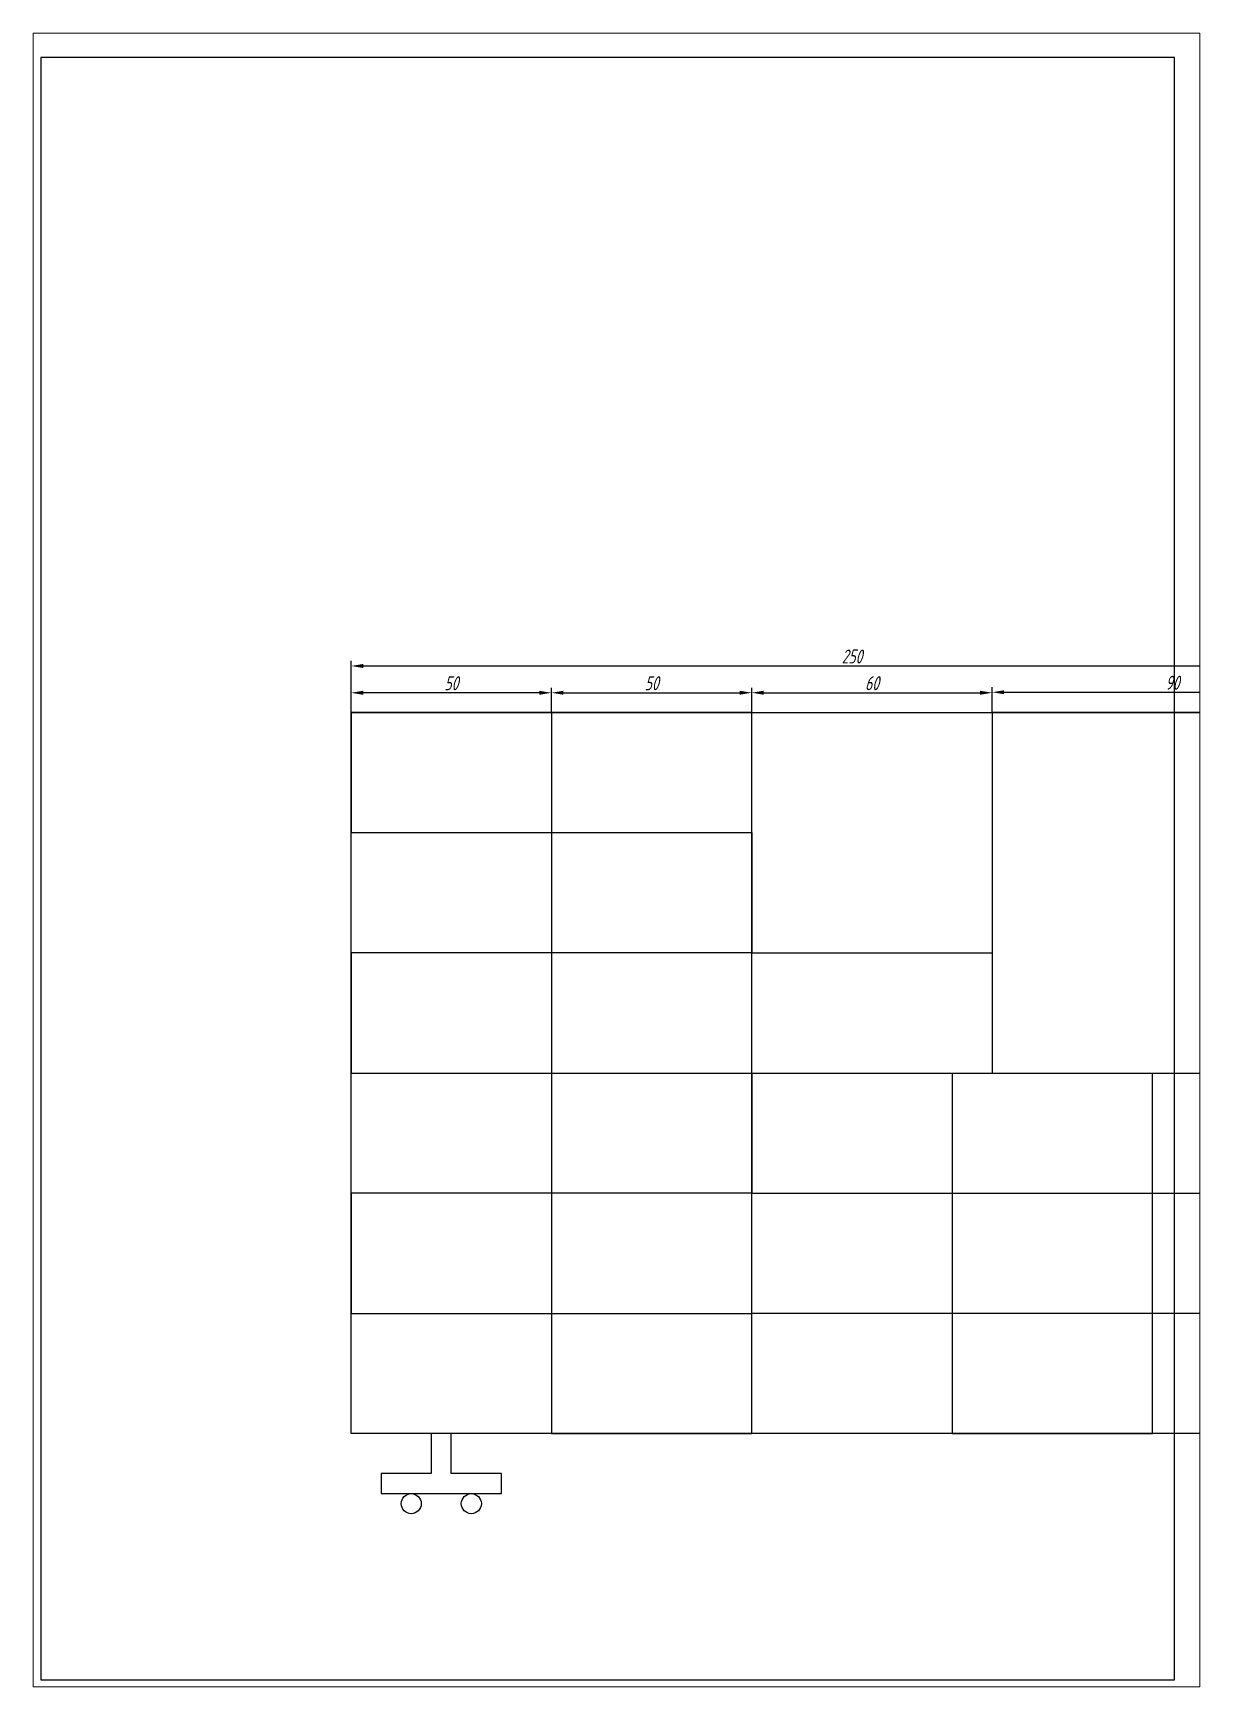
# Paper-space layout 'A3v mm' of a CAD drawing. Header units: millimetres. Extents: x -2 to 289, y 0 to 413.
# The model-space entities are those that its viewports show. They can reach past a viewport. Long polylines and large blocks are cut down to what shows.
import ezdxf

# ---------------------------------------------------------------- set-up
doc = ezdxf.new("R2010")
doc.units = ezdxf.units.MM
doc.header["$LTSCALE"] = 0.25
doc.header["$PDMODE"] = 35
for name, color, linetype in [('01 Fort', 3, 'Continuous'), ('07 Cotes', 2, 'Continuous'), ('Pr_cadre', 5, 'Continuous')]:
    doc.layers.add(name, color=color, linetype=linetype)
doc.layers.add('Pr_fenêtre', color=9, linetype='Continuous', plot=False)
doc.styles.add('ECAM', font='isocpeur.ttf', dxfattribs={"width": 0.7, "oblique": 15})
doc.dimstyles.new('Cotation ECAM', dxfattribs={"dimtxt": 3.5, "dimasz": 3, "dimexe": 1.25, "dimexo": 0, "dimtad": 1, "dimtxsty": 'ECAM', "dimcen": 2.5, "dimclrd": 256, "dimclre": 256, "dimclrt": 256, "dimadec": 0, "dimazin": 0, "dimtfac": 1, "dimtmove": 0, "dimatfit": 3, "dimldrblk": 'DOTSMALL', "dimfxl": 1, "dimlwd": -1, "dimlwe": -1, "dimarcsym": 0})

# ---------------------------------------------------------------- blocks, each defined once
blk = doc.blocks.new('*D7')
at = {"layer": '07 Cotes', "transparency": 16777216}
for p, q in [((237.5, 241.5), (237.5, 247.8)), ((327.5, 241.5), (327.5, 247.8)), ((240.5, 246.55), (324.5, 246.55))]:
    blk.add_line(p, q, dxfattribs=at)
for points in [[(240.5, 247.05), (240.5, 246.05), (237.5, 246.55)], [(324.5, 247.05), (324.5, 246.05), (327.5, 246.55)]]:
    blk.add_solid(points, dxfattribs=at)
at = {"layer": 'Defpoints', "color": 0, "transparency": 16777216}
for p in [(327.5, 246.55), (237.5, 241.5), (327.5, 241.5)]:
    blk.add_point(p, dxfattribs=at)
at = {"layer": '07 Cotes', "transparency": 16777216, "insert": (282.5, 248.92), "char_height": 3.5, "attachment_point": 5, "style": 'ECAM'}
blk.add_mtext('90', dxfattribs=at)
blk = doc.blocks.new('_DotSmall')
at = {"color": 0, "linetype": 'ByBlock', "const_width": 0.5}
blk.add_lwpolyline([(-0.0625, 0, 1), (0.0625, 0, 1)], format="xyb", close=True, dxfattribs=at)
blk = doc.blocks.new('*D8')
at = {"layer": '07 Cotes', "transparency": 16777216}
for p, q in [((177.5, 241.5), (177.5, 247.68)), ((180.5, 246.43), (234.5, 246.43)), ((237.5, 241.5), (237.5, 247.68))]:
    blk.add_line(p, q, dxfattribs=at)
for points in [[(180.5, 246.93), (180.5, 245.93), (177.5, 246.43)], [(234.5, 246.93), (234.5, 245.93), (237.5, 246.43)]]:
    blk.add_solid(points, dxfattribs=at)
at = {"layer": 'Defpoints', "color": 0, "transparency": 16777216}
for p in [(237.5, 246.43), (177.5, 241.5), (237.5, 241.5)]:
    blk.add_point(p, dxfattribs=at)
at = {"layer": '07 Cotes', "transparency": 16777216, "insert": (207.5, 248.81), "char_height": 3.5, "attachment_point": 5, "style": 'ECAM'}
blk.add_mtext('60', dxfattribs=at)
blk = doc.blocks.new('*D9')
at = {"layer": '07 Cotes', "transparency": 16777216}
for p, q in [((127.5, 241.5), (127.5, 247.68)), ((130.5, 246.43), (174.5, 246.43)), ((177.5, 241.5), (177.5, 247.68))]:
    blk.add_line(p, q, dxfattribs=at)
for points in [[(130.5, 246.93), (130.5, 245.93), (127.5, 246.43)], [(174.5, 246.93), (174.5, 245.93), (177.5, 246.43)]]:
    blk.add_solid(points, dxfattribs=at)
at = {"layer": 'Defpoints', "color": 0, "transparency": 16777216}
for p in [(177.5, 246.43), (127.5, 241.5), (177.5, 241.5)]:
    blk.add_point(p, dxfattribs=at)
at = {"layer": '07 Cotes', "transparency": 16777216, "insert": (152.5, 248.81), "char_height": 3.5, "attachment_point": 5, "style": 'ECAM'}
blk.add_mtext('50', dxfattribs=at)
blk = doc.blocks.new('*D10')
at = {"layer": '07 Cotes', "transparency": 16777216}
for p, q in [((77.5, 241.5), (77.5, 247.67)), ((124.5, 246.42), (80.5, 246.42)), ((127.5, 241.5), (127.5, 247.67))]:
    blk.add_line(p, q, dxfattribs=at)
for points in [[(80.5, 246.92), (80.5, 245.92), (77.5, 246.42)], [(124.5, 246.92), (124.5, 245.92), (127.5, 246.42)]]:
    blk.add_solid(points, dxfattribs=at)
at = {"layer": 'Defpoints', "color": 0, "transparency": 16777216}
for p in [(77.5, 246.42), (77.5, 241.5), (127.5, 241.5)]:
    blk.add_point(p, dxfattribs=at)
at = {"layer": '07 Cotes', "transparency": 16777216, "insert": (102.5, 248.8), "char_height": 3.5, "attachment_point": 5, "style": 'ECAM'}
blk.add_mtext('50', dxfattribs=at)
blk = doc.blocks.new('*D11')
at = {"layer": '07 Cotes', "transparency": 16777216}
for p, q in [((77.5, 241.5), (77.5, 254.36)), ((80.5, 253.11), (324.5, 253.11)), ((327.5, 241.5), (327.5, 254.36))]:
    blk.add_line(p, q, dxfattribs=at)
for points in [[(80.5, 253.61), (80.5, 252.61), (77.5, 253.11)], [(324.5, 253.61), (324.5, 252.61), (327.5, 253.11)]]:
    blk.add_solid(points, dxfattribs=at)
at = {"layer": 'Defpoints', "color": 0, "transparency": 16777216}
for p in [(327.5, 253.11), (77.5, 241.5), (327.5, 241.5)]:
    blk.add_point(p, dxfattribs=at)
at = {"layer": '07 Cotes', "transparency": 16777216, "insert": (202.5, 255.48), "char_height": 3.5, "attachment_point": 5, "style": 'ECAM'}
blk.add_mtext('250', dxfattribs=at)

msp = doc.modelspace()

# ---------------------------------------------------------------- linework, layer by layer
at = {"layer": '01 Fort'}
for p, q in [((77.5, 241.5), (327.5, 241.5)), ((77.5, 61.5), (77.5, 241.5)), ((177.5, 241.5), (77.5, 241.5)), ((77.5, 241.5), (77.5, 211.5)), ((127.5, 241.5), (127.5, 61.5)), ((177.5, 61.5), (177.5, 241.5)), ((327.5, 241.5), (237.5, 241.5)), ((237.5, 241.5), (237.5, 151.5)), ((77.5, 211.5), (177.5, 211.5)), ((177.5, 211.5), (177.5, 181.5)), ((177.5, 181.5), (77.5, 181.5)), ((77.5, 181.5), (77.5, 151.5)), ((177.5, 181.5), (237.5, 181.5)), ((77.5, 151.5), (177.5, 151.5)), ((177.5, 151.5), (177.5, 121.5)), ((177.5, 151.5), (237.5, 151.5)), ((227.5, 151.5), (227.5, 61.5)), ((237.5, 151.5), (327.5, 151.5)), ((277.5, 61.5), (277.5, 151.5)), ((177.5, 121.5), (77.5, 121.5)), ((77.5, 121.5), (77.5, 91.5)), ((177.5, 121.5), (327.5, 121.5)), ((77.5, 91.5), (177.5, 91.5)), ((327.5, 91.5), (177.5, 91.5)), ((327.5, 61.5), (77.5, 61.5)), ((97.5, 61.5), (97.5, 51.5)), ((102.5, 51.5), (102.5, 61.5)), ((127.5, 61.5), (177.5, 61.5)), ((227.5, 61.5), (277.5, 61.5)), ((97.5, 51.5), (85, 51.5)), ((85, 51.5), (85, 46.5)), ((115, 51.5), (102.5, 51.5)), ((115, 46.5), (115, 51.5)), ((290, 46.5), (290, 51.5)), ((290, 51.5), (302.5, 51.5)), ((85, 46.5), (115, 46.5)), ((320, 46.5), (290, 46.5))]:
    msp.add_line(p, q, dxfattribs=at)
for centre in [(92.5, 44), (107.5, 44)]:
    msp.add_circle(centre, 2.5, dxfattribs=at)

# ---------------------------------------------------------------- dimensions: what is measured, and where the dimension line sits
at = {"layer": '07 Cotes'}
for base, p1, p2, picture, middle in [((327.5, 253.105), (77.5, 241.5), (327.5, 241.5), '*D11', (202.5, 255.48)), ((77.5, 246.421), (127.5, 241.5), (77.5, 241.5), '*D10', (102.5, 248.796)), ((177.5, 246.432), (127.5, 241.5), (177.5, 241.5), '*D9', (152.5, 248.807)), ((327.5, 246.546), (237.5, 241.5), (327.5, 241.5), '*D7', (282.5, 248.921))]:
    dim = msp.add_linear_dim(base=base, p1=p1, p2=p2, dimstyle='Cotation ECAM', dxfattribs=at)
    dim.commit()
    dim.dimension.update_dxf_attribs({"geometry": picture, "text_midpoint": middle})
dim = msp.add_linear_dim(base=(237.5, 246.432), p1=(177.5, 241.5), p2=(237.5, 241.5), angle=180, dimstyle='Cotation ECAM', dxfattribs=at)
dim.commit()
dim.dimension.update_dxf_attribs({"geometry": '*D8', "text_midpoint": (207.5, 248.807)})

psp = doc.layouts.new('A3v mm')

# ---------------------------------------------------------------- linework, layer by layer
at = {"layer": 'Pr_cadre'}
psp.add_lwpolyline([(0.1, 1.75), (283.1, 1.75), (283.1, 406.75), (0.1, 406.75)], close=True, dxfattribs=at)

# ---------------------------------------------------------------- viewports
at = {"layer": 'Pr_fenêtre'}
psp.add_viewport(center=(143.84, 206.42), size=(291.28, 412.85), view_center_point=(143.736, 204.671), view_height=412.8498, dxfattribs=at)

doc.saveas('drawing.dxf')
